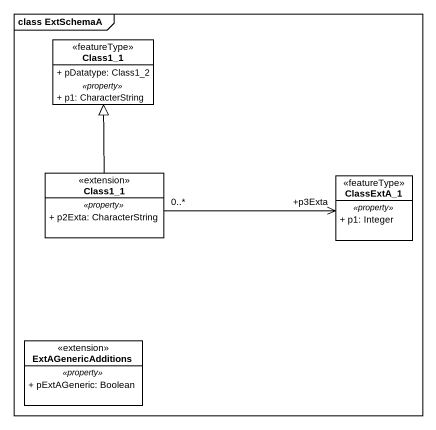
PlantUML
@startuml
mainframe class ExtSchemaA
hide circle
hide empty members
skinparam classAttributeIconSize 0
class Class1_1 <<featureType>> {
  + pDatatype: Class1_2
  .. <<property>> ..
  + p1: CharacterString
}
class "Class1_1" as Class1_1_2 <<extension>> {
  .. <<property>> ..
  + p2Exta: CharacterString
}
class ClassExtA_1 <<featureType>> {
  .. <<property>> ..
  + p1: Integer
}
class ExtAGenericAdditions <<extension>> {
  .. <<property>> ..
  + pExtAGeneric: Boolean
}
Class1_1_2 -up-|> Class1_1
Class1_1_2 "0..*" -right-> "+p3Exta" ClassExtA_1
@enduml
